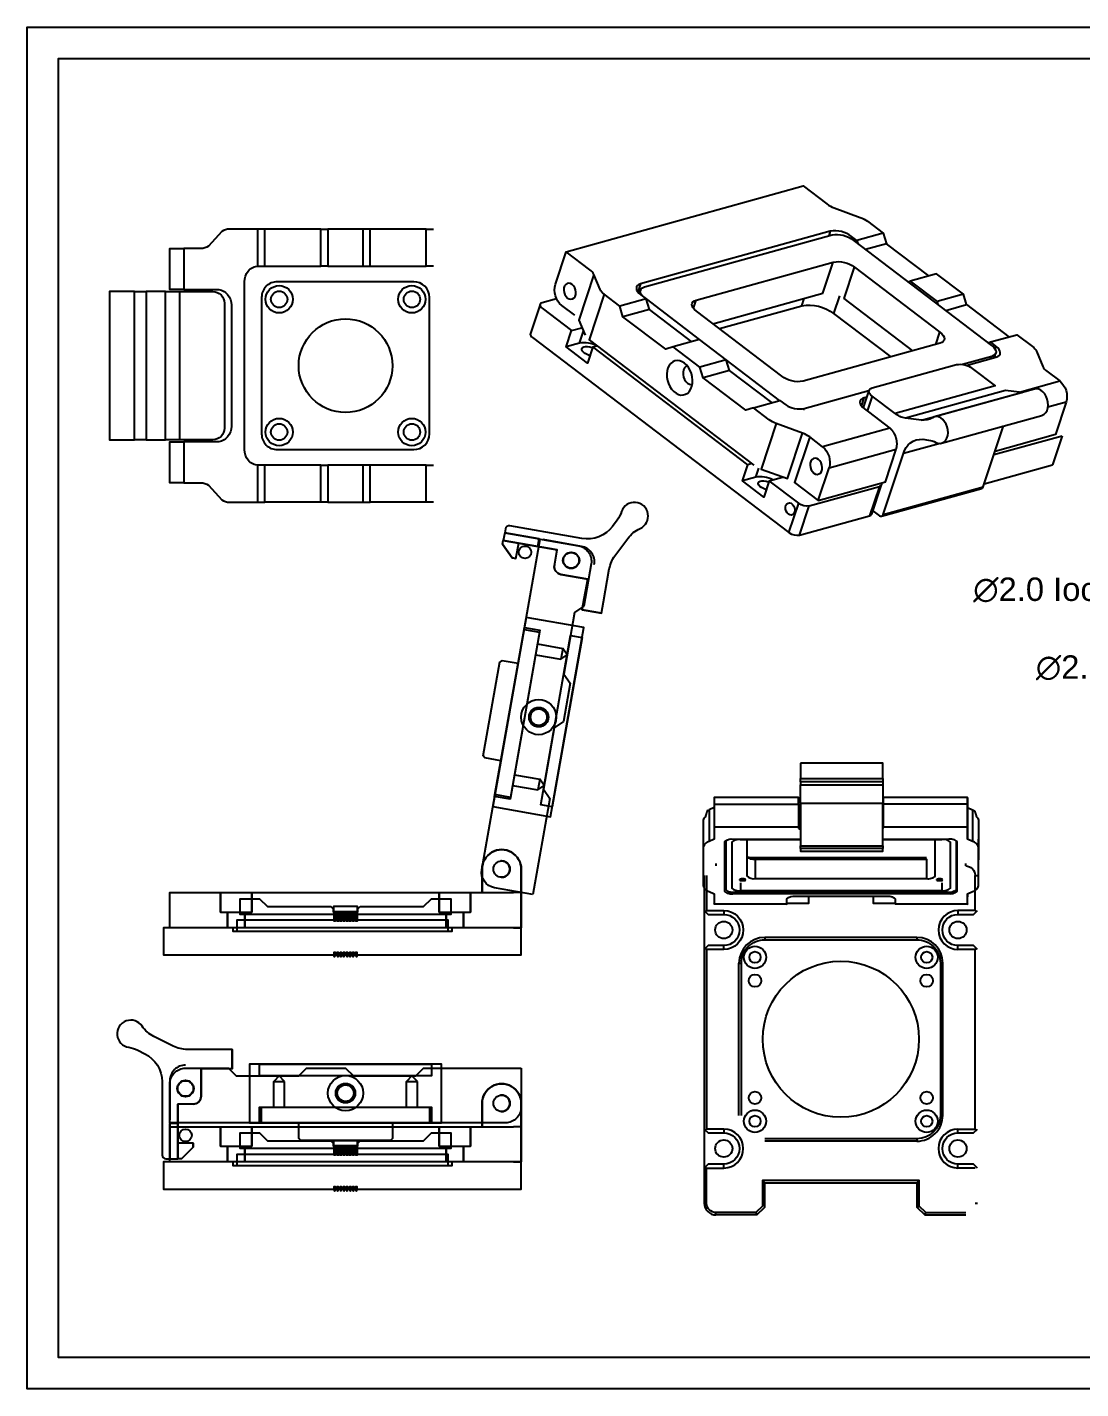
# Model space of a CAD drawing. Header units: inches. Extents: x 40 to 284, y 22 to 196.
# Drawn here: x 40.2 to 175.2, y 21.9 to 196.4 of the extents above; entities that cross this region are included whole.
import ezdxf

# ---------------------------------------------------------------- set-up
doc = ezdxf.new("R2010")
doc.units = ezdxf.units.IN
doc.header["$MEASUREMENT"] = 0
doc.styles.get("Standard").update_dxf_attribs({"font": 'arial.ttf'})
doc.dimstyles.get("Standard").update_dxf_attribs({"dimtxt": 1, "dimasz": 0.18, "dimexe": 0.18, "dimexo": 0.0625, "dimgap": 0.09, "dimtad": 0, "dimtih": 1, "dimtoh": 1, "dimzin": 0, "dimdsep": 46, "dimtxsty": 'Standard', "dimcen": 0, "dimadec": 0, "dimazin": 0, "dimtfac": 1, "dimtofl": 0, "dimtmove": 0, "dimatfit": 3, "dimfxl": 1, "dimtolj": 1, "dimtzin": 0, "dimarcsym": 0})

# ---------------------------------------------------------------- blocks, each defined once
blk = doc.blocks.new('*D18')
at = {"color": 0, "lineweight": -2, "transparency": 16777216}
for p, q in [((195.31, 124.26), (203.47, 124.26)), ((203.47, 124.26), (224.44, 114.99))]:
    blk.add_line(p, q, dxfattribs=at)
at = {"color": 0, "transparency": 16777216}
blk.add_solid([(224.58, 115.3), (224.31, 114.69), (226.27, 114.19)], dxfattribs=at)
at = {"layer": 'Defpoints', "color": 0, "transparency": 16777216}
for p in [(226.27, 114.19), (228.1, 113.38)]:
    blk.add_point(p, dxfattribs=at)
at = {"color": 0, "transparency": 16777216, "insert": (178.38, 124.26), "char_height": 3, "attachment_point": 5}
blk.add_mtext('\\A1;∅2.0 Iocation hole', dxfattribs=at)
blk = doc.blocks.new('*D19')
at = {"color": 0, "lineweight": -2, "transparency": 16777216}
for p, q in [((204.02, 114.29), (212.09, 114.29)), ((212.09, 114.29), (219.2, 111.03))]:
    blk.add_line(p, q, dxfattribs=at)
at = {"color": 0, "transparency": 16777216}
blk.add_solid([(219.34, 111.34), (219.06, 110.73), (221.02, 110.2)], dxfattribs=at)
at = {"layer": 'Defpoints', "color": 0, "transparency": 16777216}
for p in [(221.02, 110.2), (223.02, 109.28)]:
    blk.add_point(p, dxfattribs=at)
at = {"color": 0, "transparency": 16777216, "insert": (186.75, 114.29), "char_height": 3, "attachment_point": 5}
blk.add_mtext('\\A1;∅2.2-4 Screw hole', dxfattribs=at)

msp = doc.modelspace()

# ---------------------------------------------------------------- linework, layer by layer
for points in [[(283.991, 21.932), (40.2, 21.932), (40.2, 196.357), (283.991, 196.357)], [(279.991, 25.932), (44.2, 25.932), (44.2, 192.357), (279.991, 192.357)]]:
    msp.add_lwpolyline(points, close=True)
for points in [[(114.104, 162.14, -0.128938), (113.584, 162.749), (112.789, 164.679, 0.128987), (112.269, 165.288), (109.239, 167.592), (139.609, 176.021), (142.638, 173.717, 0.074027), (143.569, 173.222), (146.917, 172.001, -0.074003), (147.848, 171.506), (149.851, 169.983), (146.477, 169.046), (145.792, 169.567, 0.207761), (143.074, 170.233), (118.778, 163.49), (118.541, 163.397), (118.366, 163.267), (118.259, 163.106), (118.225, 162.92), (118.264, 162.716), (118.376, 162.501), (118.556, 162.285), (118.797, 162.074), (119.482, 161.554), (126.294, 156.34)], [(60.273, 162.75), (63.873, 162.75), (64.548, 162.75, -0.226395), (65.862, 162.123, -0.171727), (66.348, 160.75), (66.348, 145.25, -0.171706), (65.862, 143.877, -0.226407), (64.548, 143.25), (60.273, 143.25), (60.273, 138), (62.457, 138, -0.153748), (63.411, 137.696), (65.135, 135.804, 0.150381), (66.089, 135.5), (69.723, 135.5), (69.723, 140.25), (69.823, 140.25, -0.226384), (68.509, 140.877, -0.171744), (68.023, 142.25), (68.023, 163.75, -0.171716), (68.509, 165.123, -0.226395), (69.823, 165.75), (69.723, 165.75), (69.723, 170.5), (66.089, 170.5, 0.153694), (65.135, 170.196), (63.411, 168.304, -0.150422), (62.457, 168), (60.273, 168), (60.273, 162.75)], [(119.022, 161.903), (118.866, 162.095), (118.754, 162.31), (118.715, 162.514), (118.749, 162.7), (118.856, 162.861), (119.031, 162.991), (119.268, 163.084), (143.294, 169.752, -0.207739), (146.012, 169.086), (163.739, 155.605), (163.98, 155.395), (164.16, 155.178), (164.272, 154.963), (164.311, 154.759), (164.277, 154.573), (164.17, 154.412), (163.995, 154.282), (163.758, 154.189), (160.022, 153.153)], [(110.338, 159.456), (108.677, 160.719, -0.299811), (107.86, 163.426), (109.239, 167.592)], [(157.112, 157.282), (157.353, 157.072), (157.533, 156.855), (157.645, 156.641), (157.684, 156.437), (157.65, 156.25), (157.543, 156.089), (157.368, 155.96), (157.131, 155.867), (139.584, 150.996, -0.207758), (136.865, 151.663), (125.915, 159.991), (125.673, 160.201), (125.493, 160.418), (125.382, 160.632), (125.342, 160.837), (125.376, 161.023), (125.483, 161.184), (125.658, 161.313), (125.895, 161.406), (143.442, 166.277, -0.207759), (146.161, 165.61), (157.112, 157.282)], [(59.696, 162.5), (63.973, 162.5, -0.414227), (65.473, 161), (65.473, 145, -0.414214), (63.973, 143.5), (59.696, 143.5)], [(91.723, 161.75, 0.414212), (89.723, 163.75), (72.223, 163.75, 0.414214), (70.223, 161.75), (70.223, 149.701), (70.223, 144.25, 0.414214), (72.223, 142.25), (89.723, 142.25, 0.414212), (91.723, 144.25), (91.723, 161.75)], [(105.893, 160.857), (104.651, 157.108), (104.64, 157.029), (104.659, 156.927), (104.715, 156.82), (104.805, 156.711), (104.926, 156.606), (137.778, 131.622, 0.207765), (139.137, 131.289), (140.379, 135.038), (149.355, 137.529)], [(128.867, 157.745), (139.418, 160.674, -0.209795), (143.496, 159.674), (150.81, 154.112)], [(133.02, 140.455), (132.518, 140.316), (112.669, 155.41), (113.172, 155.55, 0.156986), (110.929, 155.878), (109.242, 155.41), (109.932, 157.492), (111.264, 157.862)], [(160.477, 153.039), (164.291, 154.098), (164.528, 154.191), (164.703, 154.32), (164.81, 154.481), (164.844, 154.668), (164.805, 154.872), (164.693, 155.087), (164.513, 155.303), (164.272, 155.513), (163.587, 156.034), (166.962, 156.97), (168.965, 155.447, -0.128999), (169.485, 154.839), (170.28, 152.909, 0.129009), (170.8, 152.3), (172.461, 151.037, -0.299811), (173.278, 148.33), (171.899, 144.165), (164.17, 142.019)], [(148.521, 134.416), (149.367, 133.773, 0.56764), (149.847, 133.929), (152.432, 141.737, -0.37151), (154.933, 143.566), (155.67, 143.473, -0.091505), (156.571, 143.178), (156.852, 143.069), (157.134, 143.042), (157.403, 143.097), (157.645, 143.233), (157.85, 143.442), (158.007, 143.715), (158.109, 144.038), (158.151, 144.396), (158.131, 144.771), (158.049, 145.146), (157.91, 145.502), (157.721, 145.822), (157.49, 146.091), (157.229, 146.296), (156.95, 146.427), (156.667, 146.478), (156.393, 146.446), (156.142, 146.333, -0.178826), (154.736, 146.017), (152.706, 146.274, -0.131687), (151.366, 146.853), (148.438, 149.079), (148.257, 149.237), (148.122, 149.399), (148.038, 149.56), (148.008, 149.714), (148.034, 149.853), (148.114, 149.974), (148.246, 150.071), (148.424, 150.141), (159.222, 153.138, -0.207734), (161.261, 152.638), (164.188, 150.412), (151.366, 146.853)], [(147.741, 148.972), (147.426, 148.884), (147.189, 148.791), (147.014, 148.661), (146.907, 148.5), (146.873, 148.314), (146.912, 148.11), (147.024, 147.895), (147.204, 147.679), (147.445, 147.468), (147.958, 147.078), (150.696, 144.996), (142.092, 142.608), (140.431, 143.871, 0.074041), (139.5, 144.365), (136.151, 145.587, -0.074027), (135.221, 146.081), (133.218, 147.605), (136.592, 148.541), (137.355, 147.964, 0.178177), (139.732, 147.521), (148.026, 149.832), (147.337, 147.749), (147.319, 147.631), (147.325, 147.566)], [(142.091, 142.608, -0.299827), (142.909, 139.901), (151.513, 142.289), (151.522, 142.315), (151.53, 142.342), (151.538, 142.369), (151.545, 142.396), (151.552, 142.423), (151.559, 142.45), (151.566, 142.478), (151.572, 142.506), (151.577, 142.534), (151.583, 142.562), (151.588, 142.591), (151.592, 142.62), (151.597, 142.648), (151.601, 142.677), (151.604, 142.707), (151.607, 142.736), (151.61, 142.765), (151.613, 142.795), (151.615, 142.825), (151.617, 142.855), (151.618, 142.885), (151.619, 142.915), (151.62, 142.945), (151.62, 142.975), (151.62, 143.006), (151.62, 143.036), (151.619, 143.067), (151.618, 143.097), (151.616, 143.128), (151.615, 143.159), (151.612, 143.19), (151.61, 143.22), (151.607, 143.251), (151.604, 143.282), (151.6, 143.313), (151.596, 143.344), (151.592, 143.375), (151.587, 143.405), (151.582, 143.436), (151.576, 143.467), (151.57, 143.498), (151.564, 143.528), (151.558, 143.559), (151.551, 143.59), (151.544, 143.62), (151.536, 143.651), (151.528, 143.681), (151.52, 143.712), (151.511, 143.742), (151.503, 143.772), (151.493, 143.802), (151.484, 143.832), (151.474, 143.862), (151.464, 143.891), (151.453, 143.921), (151.442, 143.95), (151.431, 143.979), (151.419, 144.008), (151.408, 144.037), (151.395, 144.066), (151.383, 144.094), (151.37, 144.123), (151.357, 144.151), (151.344, 144.179), (151.33, 144.207), (151.316, 144.234), (151.302, 144.261), (151.287, 144.288), (151.273, 144.315), (151.258, 144.342), (151.242, 144.368), (151.227, 144.394), (151.211, 144.42), (151.194, 144.446), (151.178, 144.471), (151.161, 144.496), (151.144, 144.521), (151.127, 144.545), (151.11, 144.569), (151.092, 144.593), (151.074, 144.616), (151.056, 144.639), (151.038, 144.662), (151.019, 144.685), (151.001, 144.707), (150.982, 144.729), (150.962, 144.75), (150.943, 144.771), (150.923, 144.792), (150.904, 144.813), (150.883, 144.833), (150.863, 144.852), (150.843, 144.872), (150.823, 144.891), (150.802, 144.909), (150.781, 144.927), (150.76, 144.945), (150.739, 144.962), (150.718, 144.979), (150.696, 144.996)], [(149.638, 133.708), (162.461, 137.267, 0.258841), (162.669, 137.488), (165.247, 145.271)], [(135.705, 138.358, 0.170522), (133.515, 138.701), (131.828, 138.233)], [(140.379, 135.038, -0.207765), (139.02, 135.371), (135.255, 138.234), (136.942, 138.702), (137.032, 138.73)], [(149.587, 137.972), (149.612, 137.916), (149.632, 137.814), (149.614, 137.721), (149.561, 137.64), (149.473, 137.576), (149.355, 137.529), (148.113, 133.78, 0.262944), (148.378, 133.986), (149.62, 137.735)], [(113.759, 121.279), (111.789, 121.627), (113.759, 121.279), (114.019, 122.757), (114.762, 126.969, -0.116424), (115.489, 128.658), (117.133, 130.874, -0.128157), (118.704, 132.139, 1.522365), (116.331, 134.304, -0.076933), (115.761, 133.221), (115.164, 132.416, -0.284083), (111.256, 130.86), (102.027, 132.487, 0.414191), (101.448, 132.081), (101.361, 131.589), (105.792, 130.807), (101.361, 131.589), (105.792, 130.807)], [(104.969, 85.259), (100.046, 86.126, -0.4142), (98.424, 88.443), (105.891, 130.79), (110.815, 129.922, -0.41422), (112.437, 127.605), (111.482, 122.189), (110.324, 121.378), (108.935, 113.499), (108.95, 113.476), (109.746, 112.34), (108.877, 107.416), (107.719, 106.605), (106.33, 98.727), (107.141, 97.568), (104.969, 85.259)], [(103.876, 129.893, -0.110828), (104.225, 129.856), (104.107, 129.886), (104.059, 129.893)], [(111.297, 121.713), (111.789, 121.627), (111.297, 121.713), (111.557, 123.191), (111.991, 125.653), (108.545, 126.26, -0.414192), (107.733, 127.419), (108.081, 129.389), (106.111, 129.736), (108.081, 129.389)], [(112.831, 127.536, 0.414221), (111.209, 129.852), (106.285, 130.721)], [(107.733, 127.419, 0.414211), (108.545, 126.261), (111.991, 125.653)], [(128.193, 96.806), (139.014, 96.806), (139.014, 96.821), (139.014, 96.836), (139.014, 96.851), (139.014, 96.866), (139.014, 96.88), (139.014, 96.895), (139.014, 96.909), (139.014, 96.924), (139.014, 96.938), (139.014, 96.952), (139.014, 96.967), (139.014, 96.981), (139.014, 96.995), (139.014, 97.009), (139.014, 97.023), (139.014, 97.036), (139.014, 97.05), (139.014, 97.064), (139.014, 97.077), (139.014, 97.091), (139.014, 97.104), (139.014, 97.117), (139.014, 97.13), (139.014, 97.143), (139.014, 97.156), (139.014, 97.169), (139.014, 97.181), (139.014, 97.194), (139.014, 97.206), (139.014, 97.219), (139.014, 97.231), (139.014, 97.243), (139.014, 97.255), (139.014, 97.266), (139.014, 97.278), (139.014, 97.29), (139.014, 97.301), (139.014, 97.312), (139.014, 97.323), (139.014, 97.334), (139.014, 97.345), (139.014, 97.356), (139.014, 97.366), (139.014, 97.377), (139.014, 97.387), (139.014, 97.397), (139.014, 97.407), (139.014, 97.416), (139.014, 97.426), (139.014, 97.436), (139.014, 97.445), (139.014, 97.454), (139.014, 97.463), (139.014, 97.472), (139.014, 97.48), (139.014, 97.489), (139.014, 97.497), (139.014, 97.505), (139.014, 97.513), (139.014, 97.521), (139.014, 97.528), (139.014, 97.536), (139.014, 97.543), (139.014, 97.55), (139.014, 97.557), (139.014, 97.564), (139.014, 97.57), (139.014, 97.577), (139.014, 97.583), (139.014, 97.589), (139.014, 97.595), (139.014, 97.6), (139.014, 97.606), (139.014, 97.611), (139.014, 97.616), (139.014, 97.621), (139.014, 97.625), (139.014, 97.63), (139.014, 97.634), (139.014, 97.638), (139.014, 97.642), (139.014, 97.646), (139.014, 97.649), (139.014, 97.653), (139.014, 97.656), (139.014, 97.659), (139.014, 97.661), (139.014, 97.664), (139.014, 97.666), (139.014, 97.668), (139.014, 97.67), (139.014, 97.672), (139.014, 97.673), (139.014, 97.675), (139.014, 97.676), (139.014, 97.677), (139.014, 97.677), (139.014, 97.678), (139.014, 97.678), (139.014, 97.678), (128.193, 97.678), (128.193, 96.806), (128.193, 93.935), (128.193, 92.36), (127.544, 92.06, 0.14575), (127.073, 91.789, 0.123516), (126.806, 91.315), (126.806, 86.365, 0.126632), (127.073, 85.891, 0.142403), (127.544, 85.621), (128.193, 85.32), (128.193, 84.066), (137.488, 84.022), (137.488, 84.708, -0.245998), (138.598, 85.029), (150.252, 85.029, -0.127834), (150.847, 85.007, -0.117628), (151.362, 84.708), (151.362, 84.066), (160.657, 84.022), (160.657, 85.32), (161.307, 85.621, 0.145769), (161.778, 85.892, 0.123581), (162.045, 86.365), (162.045, 91.315, 0.126609), (161.778, 91.789, 0.142413), (161.307, 92.06), (160.657, 92.36), (160.657, 93.935)], [(127.544, 96.08, 0.026003), (127.294, 95.949), (127.291, 95.942), (127.288, 95.935), (127.286, 95.928), (127.283, 95.921), (127.281, 95.913), (127.278, 95.906), (127.276, 95.899), (127.273, 95.892), (127.27, 95.885), (127.268, 95.878), (127.265, 95.87), (127.263, 95.863), (127.26, 95.856), (127.258, 95.849), (127.255, 95.842), (127.253, 95.834), (127.25, 95.827), (127.248, 95.82), (127.245, 95.813), (127.243, 95.805), (127.24, 95.798), (127.238, 95.791), (127.235, 95.784), (127.233, 95.776), (127.23, 95.769), (127.228, 95.762), (127.225, 95.755), (127.223, 95.747), (127.22, 95.74), (127.218, 95.733), (127.216, 95.726), (127.213, 95.718), (127.211, 95.711), (127.208, 95.704), (127.206, 95.696), (127.204, 95.689), (127.201, 95.682), (127.199, 95.674), (127.196, 95.667), (127.194, 95.66), (127.192, 95.653), (127.189, 95.645), (127.187, 95.638), (127.185, 95.631), (127.183, 95.623), (127.18, 95.616), (127.178, 95.609), (127.176, 95.601), (127.173, 95.594), (127.171, 95.587), (127.169, 95.579), (127.166, 95.572), (127.164, 95.565), (127.162, 95.557), (127.16, 95.55), (127.157, 95.542), (127.155, 95.535), (127.153, 95.528), (127.151, 95.52), (127.148, 95.513), (127.146, 95.505), (127.144, 95.498), (127.142, 95.491), (127.14, 95.483), (127.137, 95.476), (127.135, 95.468), (127.133, 95.461), (127.131, 95.454), (127.129, 95.446), (127.127, 95.439), (127.124, 95.431), (127.122, 95.424), (127.12, 95.416), (127.118, 95.409), (127.116, 95.402), (127.114, 95.394), (127.112, 95.387), (127.11, 95.379), (127.108, 95.372), (127.105, 95.364), (127.103, 95.357), (127.101, 95.349), (127.099, 95.342), (127.097, 95.334), (127.095, 95.327), (127.093, 95.32), (127.091, 95.312), (127.089, 95.305), (127.087, 95.297), (127.085, 95.29), (127.083, 95.282), (127.081, 95.275), (127.079, 95.267), (127.077, 95.26), (127.075, 95.252), (127.073, 95.245), (127.071, 95.237), (127.069, 95.23), (127.067, 95.222), (127.065, 95.214, 0.115976), (126.885, 95.017, 0.102707), (126.806, 94.761), (126.806, 91.315)], [(161.307, 96.08, -0.025994), (161.557, 95.949), (161.559, 95.942), (161.562, 95.935), (161.564, 95.928), (161.567, 95.921), (161.57, 95.914), (161.572, 95.906), (161.575, 95.899), (161.577, 95.892), (161.58, 95.885), (161.582, 95.878), (161.585, 95.87), (161.588, 95.863), (161.59, 95.856), (161.593, 95.849), (161.595, 95.842), (161.598, 95.834), (161.6, 95.827), (161.603, 95.82), (161.605, 95.813), (161.608, 95.806), (161.61, 95.798), (161.613, 95.791), (161.615, 95.784), (161.618, 95.777), (161.62, 95.769), (161.623, 95.762), (161.625, 95.755), (161.627, 95.747), (161.63, 95.74), (161.632, 95.733), (161.635, 95.726), (161.637, 95.718), (161.639, 95.711), (161.642, 95.704), (161.644, 95.697), (161.647, 95.689), (161.649, 95.682), (161.651, 95.675), (161.654, 95.667), (161.656, 95.66), (161.658, 95.653), (161.661, 95.645), (161.663, 95.638), (161.665, 95.631), (161.668, 95.623), (161.67, 95.616), (161.672, 95.609), (161.675, 95.601), (161.677, 95.594), (161.679, 95.587), (161.682, 95.579), (161.684, 95.572), (161.686, 95.565), (161.688, 95.557), (161.691, 95.55), (161.693, 95.542), (161.695, 95.535), (161.697, 95.528), (161.7, 95.52), (161.702, 95.513), (161.704, 95.506), (161.706, 95.498), (161.708, 95.491), (161.711, 95.483), (161.713, 95.476), (161.715, 95.469), (161.717, 95.461), (161.719, 95.454), (161.722, 95.446), (161.724, 95.439), (161.726, 95.431), (161.728, 95.424), (161.73, 95.417), (161.732, 95.409), (161.734, 95.402), (161.736, 95.394), (161.739, 95.387), (161.741, 95.379), (161.743, 95.372), (161.745, 95.364), (161.747, 95.357), (161.749, 95.35), (161.751, 95.342), (161.753, 95.335), (161.755, 95.327), (161.757, 95.32), (161.759, 95.312), (161.761, 95.305), (161.763, 95.297), (161.765, 95.29), (161.767, 95.282), (161.769, 95.275), (161.771, 95.267), (161.773, 95.26), (161.775, 95.252), (161.777, 95.245), (161.779, 95.237), (161.781, 95.23), (161.783, 95.222), (161.785, 95.215, -0.116021), (161.965, 95.017, -0.102707), (162.045, 94.762), (162.045, 91.315)], [(98.473, 88.502), (98.473, 85.502), (98.473, 88.502, -1.000018), (103.473, 88.502, 1.000012), (98.473, 88.502), (98.473, 85.502), (98.473, 86.002), (98.473, 88.502, -1.000024), (103.473, 88.502), (103.473, 88.002), (103.473, 85.502), (103.473, 88.502), (103.473, 85.502), (102.473, 85.502)], [(149.78, 92.354), (158.16, 92.354, -0.127834), (158.755, 92.332, -0.117611), (159.27, 92.033), (159.27, 85.647, -0.245987), (158.16, 85.326), (130.69, 85.326, -0.127783), (130.095, 85.348, -0.117536), (129.58, 85.647), (129.58, 92.033, -0.245955), (130.69, 92.354), (139.236, 92.354)], [(159.187, 92.155), (159.187, 85.851, -0.245955), (158.077, 85.53), (130.829, 85.53, -0.127783), (130.234, 85.552, -0.117532), (129.719, 85.851), (129.719, 92.173), (129.72, 92.189), (129.719, 92.173)], [(139.236, 92.262), (131.55, 92.262, 0.127783), (130.955, 92.239, 0.117616), (130.44, 91.941), (130.441, 86.084, 0.245944), (131.55, 85.763), (157.355, 85.763, 0.127821), (157.95, 85.785, 0.117583), (158.465, 86.084), (158.465, 91.941, 0.245987), (157.355, 92.262), (149.78, 92.262)], [(132.383, 92.262), (132.383, 87.622, 0.245987), (133.493, 87.301), (155.413, 87.301, 0.127783), (156.008, 87.323, 0.117532), (156.523, 87.622), (156.523, 92.262)], [(100.973, 87.452, 1), (100.973, 89.552, -0.969921), (101.037, 87.454), (100.973, 87.452), (100.922, 87.453, 1.024666), (100.973, 89.552), (100.851, 89.545), (100.813, 89.54)], [(133.493, 87.301), (133.493, 89.771, -0.127834), (132.898, 89.793, -0.117627), (132.383, 90.092, 0.044157), (133.493, 89.978), (133.493, 89.771), (155.413, 89.771), (155.413, 87.301)], [(126.925, 87.706), (126.925, 45.706, 0.414216), (128.425, 44.206), (128.425, 44.506, -0.414217), (127.225, 45.706), (127.225, 50.206), (129.425, 50.206, 0.999988), (129.425, 55.206), (127.225, 55.206), (127.075, 55.056)], [(127.225, 87.706), (127.225, 83.206), (129.425, 83.206, -1), (129.425, 78.206), (127.225, 78.206), (127.075, 78.356)], [(160.425, 88.906, -0.414217), (161.625, 87.706), (161.925, 87.706)], [(126.925, 83.206), (127.425, 82.706), (129.425, 82.706, -1), (129.425, 78.706), (127.425, 78.706), (126.925, 78.206)], [(161.775, 83.056), (161.625, 83.206), (159.425, 83.206, 0.999988), (159.425, 78.206), (159.425, 78.706, -1), (159.425, 82.706), (161.425, 82.706), (161.925, 83.206)], [(154.175, 53.656, 0.414217), (157.475, 56.956), (157.475, 76.456, 0.414213), (154.175, 79.756), (134.675, 79.756, 0.414212), (131.375, 76.456), (131.675, 76.456, -0.414218), (134.675, 79.456), (154.175, 79.456, -0.414214), (157.175, 76.456), (157.175, 56.956, -0.414211), (154.175, 53.956), (154.175, 53.656)], [(66.473, 65.402), (66.473, 63.402), (66.473, 65.402), (64.973, 65.402), (60.696, 65.402, -0.116419), (58.907, 65.824), (56.438, 67.058, -0.12815), (54.92, 68.386, 1.522362), (53.2, 65.673, -0.076938), (54.365, 65.3), (55.262, 64.851, -0.284085), (57.473, 61.274), (57.473, 51.902, 0.414208), (57.973, 51.402), (58.473, 51.402), (58.473, 55.902), (58.473, 51.402), (58.473, 55.902)], [(60.473, 63.402, 0.414216), (58.473, 61.402), (58.473, 56.402)], [(103.473, 63), (103.473, 58.002, -0.414215), (101.473, 56.002), (58.473, 56.002), (58.473, 61.002, -0.414214), (60.473, 63.002), (65.973, 63.002), (66.973, 62.002), (74.973, 62.002), (74.992, 62.021), (75.973, 63.002), (80.973, 63.002), (81.973, 62.002), (89.973, 62.002), (90.973, 63.002), (103.473, 63)], [(66.473, 62.902), (66.473, 63.402), (66.473, 62.902), (64.973, 62.902), (62.473, 62.902), (62.473, 59.402, -0.414203), (61.473, 58.402), (59.473, 58.402), (59.473, 56.402), (59.473, 58.402)], [(61.473, 58.402, 0.41422), (62.473, 59.402), (62.473, 62.902)], [(98.473, 58.502), (98.473, 55.502), (98.473, 58.502, -1.000018), (103.473, 58.502, 1.000012), (98.473, 58.502), (98.473, 55.502), (98.473, 56.002), (98.473, 58.502, -1.000024), (103.473, 58.502), (103.473, 58.002), (103.473, 55.502), (103.473, 58.502), (103.473, 55.502), (102.473, 55.502)], [(100.973, 57.452, 1), (100.973, 59.552, -0.969921), (101.037, 57.454), (100.973, 57.452), (100.922, 57.453, 1.024666), (100.973, 59.552), (100.851, 59.545), (100.813, 59.54)], [(59.706, 54.174, -0.110816), (59.682, 54.523), (59.673, 54.402), (59.674, 54.354)], [(126.925, 55.206), (127.425, 54.706), (129.425, 54.706, -1), (129.425, 50.706), (127.425, 50.706), (126.925, 50.206)], [(159.425, 55.206, 0.999988), (159.425, 50.206), (159.425, 50.706, -1), (159.425, 54.706), (159.425, 55.206)]]:
    msp.add_lwpolyline(points, format="xyb")
for points in [[(69.723, 165.75), (70.623, 165.75), (70.623, 170.5), (69.723, 170.5)], [(77.823, 170.5), (70.623, 170.5)], [(78.723, 165.75), (77.823, 165.75), (77.823, 170.5), (78.723, 170.5)], [(83.223, 170.5), (78.723, 170.5), (78.723, 165.75), (83.223, 165.75), (83.223, 170.5)], [(83.223, 165.75), (84.123, 165.75), (84.123, 170.5), (83.223, 170.5)], [(91.323, 170.5), (84.123, 170.5)], [(92.223, 165.75), (91.323, 165.75), (91.323, 170.5), (92.223, 170.5)], [(143.074, 170.233), (142.876, 169.636)], [(145.792, 169.567), (145.701, 169.292)], [(149.851, 169.983), (150.26, 168.629)], [(60.273, 162.75), (58.473, 162.75), (58.473, 168), (60.273, 168)], [(146.477, 169.046), (146.6, 168.639)], [(155.691, 164.499), (150.26, 168.629), (147.588, 167.888)], [(70.623, 165.75), (77.823, 165.75)], [(84.123, 165.75), (91.323, 165.75)], [(128.044, 158.372), (142.118, 162.278), (143.442, 166.277)], [(112.789, 164.679), (110.858, 158.848), (111.653, 156.918)], [(153.658, 154.903), (144.837, 161.612), (146.161, 165.61)], [(160.117, 162.175), (156.695, 164.778), (153.321, 163.841)], [(53.92, 162.5), (50.723, 162.5), (50.723, 143.5), (53.92, 143.5), (53.92, 162.5)], [(53.92, 162.5), (55.438, 162.5), (55.438, 143.5), (53.92, 143.5)], [(55.438, 143.5), (57.907, 143.5), (57.907, 162.5), (55.438, 162.5)], [(57.907, 162.5), (59.696, 162.5), (59.696, 143.5), (57.907, 143.5)], [(109.998, 163.416), (109.784, 163.535), (109.564, 163.573), (109.355, 163.527), (109.175, 163.402), (109.039, 163.207), (108.956, 162.958), (108.935, 162.675), (108.976, 162.382), (109.077, 162.101), (109.228, 161.856), (109.419, 161.667), (109.633, 161.548), (109.854, 161.51), (110.062, 161.556), (110.242, 161.681), (110.379, 161.876), (110.461, 162.125), (110.483, 162.408), (110.442, 162.701), (110.341, 162.982), (110.189, 163.227), (109.998, 163.416)], [(118.778, 163.49), (118.427, 162.431)], [(118.738, 162.672), (118.597, 162.244)], [(153.032, 163.747), (153.321, 163.841), (156.743, 161.239), (156.866, 160.832)], [(108.01, 161.577), (106.158, 161.063), (106.039, 161.016), (105.952, 160.951), (105.898, 160.871), (105.881, 160.778), (105.901, 160.676), (105.957, 160.568), (106.047, 160.46), (106.167, 160.355), (109.932, 157.492)], [(133.218, 147.605), (132.258, 147.292), (126.782, 151.456), (126.374, 152.81), (122.952, 155.412), (121.991, 155.1), (116.516, 159.264), (116.107, 160.617), (114.104, 162.14), (112.173, 156.309), (133.29, 140.25)], [(119.89, 160.2), (119.482, 161.554), (116.107, 160.617)], [(125.545, 160.347), (125.895, 161.406)], [(139.419, 160.674), (139.73, 161.615)], [(144.254, 161.961), (143.496, 159.674)], [(160.526, 160.822), (160.117, 162.175), (156.743, 161.239)], [(157.854, 160.08), (160.526, 160.822), (165.957, 156.692)], [(125.321, 156.07), (119.89, 160.2), (116.516, 159.264)], [(110.929, 155.878), (111.443, 157.428)], [(156.593, 155.718), (157.112, 157.282)], [(112.669, 155.41), (111.98, 153.328), (109.242, 155.41)], [(112.298, 154.288), (112.197, 154.316), (111.917, 154.42), (111.665, 154.555), (111.46, 154.711), (111.317, 154.876), (111.247, 155.038), (111.255, 155.186), (111.34, 155.307), (111.496, 155.394), (111.712, 155.439), (111.971, 155.44), (112.254, 155.396), (112.541, 155.31), (112.625, 155.277)], [(136.56, 148.532), (129.748, 153.746), (126.326, 156.349), (122.952, 155.412)], [(163.298, 155.94), (163.587, 156.034)], [(164.272, 155.513), (164.16, 155.177)], [(124.4, 153.319), (124.098, 153.507), (123.784, 153.62), (123.469, 153.655), (123.166, 153.61), (122.885, 153.486), (122.637, 153.289), (122.43, 153.025), (122.271, 152.704), (122.167, 152.338), (122.122, 151.939), (122.136, 151.522), (122.209, 151.103), (122.34, 150.696), (122.522, 150.316), (122.75, 149.977), (123.015, 149.691), (123.308, 149.468), (123.618, 149.317), (123.934, 149.242), (124.244, 149.248), (124.537, 149.333), (124.803, 149.494), (125.032, 149.725), (125.216, 150.019), (125.347, 150.364), (125.423, 150.749), (125.438, 151.158), (125.394, 151.578), (125.292, 151.994), (125.135, 152.389), (124.928, 152.75), (124.681, 153.064), (124.4, 153.319)], [(130.157, 152.393), (129.748, 153.746), (126.374, 152.81)], [(163.671, 153.926), (163.758, 154.189)], [(164.104, 154.046), (164.288, 154.602)], [(124.734, 153.004), (124.561, 152.904), (124.392, 152.718), (124.274, 152.47), (124.214, 152.179), (124.216, 151.863), (124.281, 151.543), (124.403, 151.243), (124.575, 150.982), (124.785, 150.778), (125.018, 150.646), (125.259, 150.593), (125.401, 150.601)], [(135.588, 148.262), (130.157, 152.393), (126.782, 151.456)], [(157.329, 143.073), (170.151, 146.632), (170.225, 146.656), (170.468, 146.792), (170.673, 147.001), (170.83, 147.274), (170.932, 147.597), (170.974, 147.955), (170.953, 148.33), (170.872, 148.705), (170.733, 149.061), (170.544, 149.381), (170.313, 149.65), (170.052, 149.855), (169.773, 149.986), (169.49, 150.037), (169.216, 150.005), (169.215, 150.005), (156.393, 146.446)], [(167.31, 149.607), (172.461, 151.037)], [(147.075, 147.825), (147.426, 148.884)], [(148.438, 149.079), (147.812, 147.189)], [(154.736, 146.017), (167.559, 149.576), (167.639, 149.567), (165.529, 149.833), (152.706, 146.274)], [(173.278, 148.33), (170.948, 147.683)], [(139.658, 147.297), (139.732, 147.521)], [(136.151, 145.587), (134.22, 139.755), (137.569, 138.534), (139.5, 144.365)], [(60.273, 138), (58.473, 138), (58.473, 143.25), (60.273, 143.25)], [(140.431, 143.871), (138.5, 138.039), (141.529, 135.735), (142.909, 139.901)], [(157.135, 143.042), (152.432, 141.737)], [(164.032, 141.603), (172.773, 144.029)], [(172.773, 144.029), (171.531, 140.28)], [(141.529, 135.735), (150.134, 138.124), (151.513, 142.289)], [(69.723, 135.5), (70.623, 135.5), (70.623, 140.25), (69.723, 140.25)], [(77.823, 140.25), (70.623, 140.25)], [(77.823, 140.25), (78.723, 140.25), (78.723, 135.5), (77.823, 135.5), (77.823, 140.25)], [(78.723, 135.5), (83.223, 135.5), (83.223, 140.25), (78.723, 140.25)], [(83.223, 135.5), (84.123, 135.5), (84.123, 140.25), (83.223, 140.25)], [(91.323, 140.25), (84.123, 140.25)], [(92.223, 135.5), (91.323, 135.5), (91.323, 140.25), (92.223, 140.25)], [(135.255, 138.234), (134.566, 136.151), (131.828, 138.233), (132.518, 140.316)], [(133.515, 138.701), (133.907, 139.884)], [(141.554, 140.983), (141.339, 141.102), (141.119, 141.14), (140.91, 141.094), (140.731, 140.969), (140.594, 140.774), (140.511, 140.525), (140.49, 140.242), (140.531, 139.949), (140.632, 139.668), (140.783, 139.423), (140.974, 139.234), (141.188, 139.115), (141.409, 139.077), (141.617, 139.123), (141.797, 139.248), (141.934, 139.443), (142.016, 139.692), (142.038, 139.975), (141.997, 140.268), (141.896, 140.549), (141.744, 140.794), (141.554, 140.983)], [(162.79, 137.854), (171.531, 140.28)], [(134.884, 137.112), (134.783, 137.139), (134.503, 137.243), (134.251, 137.378), (134.046, 137.534), (133.903, 137.699), (133.833, 137.862), (133.841, 138.009), (133.926, 138.131), (134.082, 138.217), (134.298, 138.263), (134.557, 138.263), (134.84, 138.219), (135.127, 138.134), (135.211, 138.101)], [(149.847, 133.929), (162.669, 137.488)], [(77.823, 135.5), (70.623, 135.5)], [(91.323, 135.5), (84.123, 135.5)], [(137.701, 133.975), (137.535, 134.147), (137.411, 134.372), (137.342, 134.626), (137.336, 134.882), (137.394, 135.112), (137.509, 135.291), (137.668, 135.4), (137.855, 135.426), (138.049, 135.368), (138.229, 135.231), (138.376, 135.03), (138.474, 134.787), (138.511, 134.528), (138.485, 134.282), (138.398, 134.075), (138.259, 133.929), (138.084, 133.86), (137.89, 133.876), (137.701, 133.975)], [(137.778, 131.622), (139.02, 135.371)], [(139.137, 131.289), (148.113, 133.78)], [(105.619, 129.823), (106.111, 129.736), (105.619, 129.823), (105.792, 130.808), (101.361, 131.589), (101.187, 130.604), (105.619, 129.823)], [(102.027, 132.487), (102.027, 132.487)], [(111.256, 130.859), (111.256, 130.86)], [(102.81, 128.287), (102.317, 128.374), (101.1, 130.112), (102.317, 128.374), (102.809, 128.287), (103.157, 130.257), (105.619, 129.823), (101.187, 130.604), (103.157, 130.257), (105.619, 129.823)], [(101.1, 130.112), (101.187, 130.604)], [(103.18, 129.237), (103.18, 129.237)], [(103.18, 129.237), (103.18, 129.237)], [(111.209, 129.852), (111.209, 129.852)], [(111.209, 129.852), (111.209, 129.852)], [(102.317, 128.374), (102.317, 128.374)], [(102.81, 128.287), (102.809, 128.287)], [(104.756, 128.96), (104.756, 128.959)], [(104.756, 128.959), (104.756, 128.959)], [(107.733, 127.419), (107.733, 127.419)], [(108.843, 128.239), (108.843, 128.239)], [(108.843, 128.239), (108.843, 128.239)], [(108.892, 128.23), (108.892, 128.23)], [(110.862, 127.883), (110.862, 127.883)], [(110.911, 127.874), (110.911, 127.874)], [(110.911, 127.874), (110.911, 127.874)], [(99.848, 96.519), (107.234, 95.216), (111.506, 119.443), (104.12, 120.745), (99.848, 96.519)], [(103.086, 114.885), (103.851, 119.219), (105.82, 118.871), (102.087, 97.698), (100.117, 98.045), (100.881, 102.379), (98.813, 102.744), (98.61, 103.034), (100.729, 115.046), (101.018, 115.249), (103.086, 114.885)], [(103.894, 119.465), (105.864, 119.118), (102.043, 97.452), (100.074, 97.799), (103.894, 119.465)], [(105.551, 117.345), (108.801, 116.772)], [(109.803, 118.423), (111.28, 118.163), (107.46, 96.497), (105.982, 96.757), (109.803, 118.423)], [(105.308, 115.966), (108.558, 115.393)], [(108.558, 115.393), (109.369, 115.961), (108.801, 116.772), (108.558, 115.393)], [(139.236, 102.09), (139.236, 102.075), (139.236, 101.985), (139.236, 101.82), (139.236, 101.594), (139.236, 101.324), (139.236, 101.033), (139.236, 100.742), (139.236, 100.476), (139.236, 100.255), (139.236, 100.096), (149.78, 100.096), (149.78, 100.255), (149.78, 100.476), (149.78, 100.742), (149.78, 101.033), (149.78, 101.324), (149.78, 101.594), (149.78, 101.82), (149.78, 101.985), (149.78, 102.075), (149.78, 102.09), (139.236, 102.09)], [(102.599, 100.603), (105.849, 100.03)], [(105.606, 98.651), (106.417, 99.219), (105.849, 100.03), (105.606, 98.651)], [(149.78, 100.096), (149.78, 100.057), (149.78, 100.014), (149.78, 99.969), (149.78, 99.92), (149.78, 99.869), (149.78, 99.814), (149.78, 99.757), (149.78, 99.697), (139.236, 99.697), (139.236, 100.096)], [(139.236, 99.697), (139.236, 99.297)], [(149.78, 99.697), (149.78, 99.297)], [(102.356, 99.225), (105.606, 98.651)], [(139.236, 96.889), (139.236, 97.212), (139.236, 97.541), (139.236, 97.87), (139.236, 98.193), (139.236, 98.502), (139.236, 98.793), (139.236, 99.059), (139.236, 99.297), (149.78, 99.297), (149.78, 99.059), (149.78, 98.793), (149.78, 98.502), (149.78, 98.193), (149.78, 97.87), (149.78, 97.541), (149.78, 97.212), (149.78, 96.889)], [(149.78, 93.672), (149.811, 93.695), (149.836, 93.742), (149.836, 93.935), (160.657, 93.935), (160.657, 96.807), (160.657, 97.678), (149.836, 97.678), (149.836, 97.67), (149.836, 97.619), (149.836, 97.525), (149.836, 97.391), (149.836, 97.222), (149.836, 97.024), (149.836, 96.806), (149.836, 93.935)], [(128.193, 96.38), (127.544, 96.08), (127.544, 92.06)], [(139.237, 96.623), (139.201, 96.638), (139.099, 96.693), (139.036, 96.753), (139.014, 96.806), (139.014, 93.935)], [(149.78, 91.502), (149.78, 96.889), (139.236, 96.889), (139.236, 91.502)], [(160.657, 96.807), (149.836, 96.806), (149.815, 96.753), (149.78, 96.716)], [(160.657, 97.634), (160.657, 96.38), (160.657, 92.36)], [(160.657, 96.08), (160.657, 96.286), (160.657, 96.442), (160.657, 96.526), (160.657, 96.527), (160.657, 96.445), (160.657, 96.291), (160.657, 96.085), (160.657, 95.856), (160.657, 95.635), (160.657, 95.451), (160.657, 95.328), (160.657, 95.285), (160.657, 95.326), (160.657, 95.447), (160.657, 95.63), (160.657, 95.851), (160.657, 96.08)], [(160.657, 96.38), (161.307, 96.08), (161.307, 92.06)], [(139.236, 95.651), (139.201, 95.665), (139.099, 95.721), (139.036, 95.781), (139.014, 95.844)], [(139.014, 94.604), (139.039, 94.556), (139.112, 94.513), (139.226, 94.478), (139.236, 94.475)], [(149.836, 95.844), (149.815, 95.781), (149.78, 95.743)], [(149.78, 94.534), (149.811, 94.556), (149.836, 94.604)], [(128.193, 93.935), (139.014, 93.935), (139.014, 93.742), (139.039, 93.695), (139.112, 93.651), (139.226, 93.616), (139.236, 93.614)], [(139.236, 91.135), (139.236, 91.502), (149.78, 91.502), (149.78, 91.445), (149.78, 91.386), (149.78, 91.329), (149.78, 91.276), (149.78, 91.228), (149.78, 91.188), (149.78, 91.156), (149.78, 91.135), (139.236, 91.135)], [(139.236, 91.135), (139.236, 90.818), (149.78, 90.818), (149.78, 91.135)], [(162.045, 90.662), (162.045, 90.994), (162.045, 91.329), (162.045, 91.644), (162.045, 91.92), (162.045, 92.14), (162.045, 92.29), (162.045, 92.36), (162.045, 92.346), (162.045, 92.248), (162.045, 92.074), (162.045, 91.834), (162.045, 91.543), (162.045, 91.219), (162.045, 90.883), (162.045, 90.555), (162.045, 90.257), (162.045, 90.007), (162.045, 89.821), (162.045, 89.71), (162.045, 89.682), (162.045, 89.738), (162.045, 89.875), (162.045, 90.084), (162.045, 90.352), (162.045, 90.662)], [(100.973, 89.552), (100.973, 89.552)], [(100.973, 89.552), (100.973, 89.552)], [(100.973, 89.552), (100.973, 89.552)], [(100.973, 89.552), (100.973, 89.552)], [(128.425, 89.206), (128.425, 88.906)], [(133.493, 89.978), (155.413, 89.978)], [(159.27, 89.667), (159.249, 89.605), (159.187, 89.545)], [(160.425, 88.906), (160.425, 89.206)], [(102.473, 81.002), (103.473, 81.002), (103.473, 85.502), (103.473, 88.002)], [(132.216, 87.14), (132.187, 87.183), (132.103, 87.22), (131.977, 87.244), (131.828, 87.253), (131.679, 87.244), (131.553, 87.22), (131.469, 87.183), (131.439, 87.14), (131.469, 87.098), (131.553, 87.061), (131.679, 87.037), (131.828, 87.028), (131.977, 87.037), (132.103, 87.061), (132.187, 87.098), (132.216, 87.14)], [(157.466, 87.141), (157.437, 87.184), (157.353, 87.22), (157.227, 87.244), (157.078, 87.253), (156.929, 87.244), (156.803, 87.22), (156.719, 87.184), (156.689, 87.141), (156.719, 87.098), (156.803, 87.061), (156.929, 87.037), (157.078, 87.028), (157.227, 87.037), (157.353, 87.061), (157.437, 87.098), (157.466, 87.141)], [(161.625, 83.206), (161.625, 87.706)], [(102.473, 81.002), (58.473, 81.002), (58.473, 85.502), (64.973, 85.502), (64.973, 83.002), (68.973, 83.002), (68.973, 85.502), (92.973, 85.502), (92.973, 83.002), (96.973, 83.002), (96.973, 85.502), (102.473, 85.502)], [(64.973, 83.002), (64.973, 85.502), (64.973, 83.002), (64.973, 85.502), (68.973, 85.502), (68.973, 83.002), (68.973, 85.502), (68.973, 83.002)], [(92.973, 83.002), (92.973, 85.502), (92.973, 83.002), (92.973, 85.502), (96.973, 85.502), (96.973, 83.002), (96.973, 85.502), (96.973, 83.002)], [(103.473, 85.502), (103.473, 81.002)], [(103.473, 85.502), (103.473, 85.502)], [(103.473, 85.502), (103.473, 85.502)], [(103.473, 85.502), (103.473, 85.502)], [(103.473, 85.502), (103.473, 85.502)], [(103.473, 85.502), (103.473, 85.502)], [(130.69, 85.533), (130.69, 85.326)], [(131.55, 86.739), (131.55, 85.763)], [(157.355, 86.739), (157.355, 85.763)], [(158.16, 85.531), (158.16, 85.326)], [(82.854, 83.702), (90.973, 83.702), (91.973, 84.702), (94.473, 84.702), (94.473, 82.702), (67.473, 82.702), (67.473, 84.702), (69.973, 84.702), (70.973, 83.702), (79.102, 83.702), (79.402, 83.402), (79.402, 83.052), (82.554, 83.052), (82.554, 83.402), (82.854, 83.702)], [(79.478, 83.052), (79.478, 83.752), (82.478, 83.752), (82.478, 83.052), (79.478, 83.052)], [(128.193, 84.022), (128.193, 84.066), (137.488, 84.066), (137.488, 84.022)], [(140.263, 85.029), (140.263, 85.012), (140.263, 84.754), (140.263, 84.528), (140.263, 84.343), (140.263, 84.205), (140.263, 84.12), (140.263, 84.092), (137.488, 84.092)], [(151.362, 84.092), (148.587, 84.092), (148.587, 85.029)], [(151.362, 84.022), (151.362, 84.066), (160.657, 84.066), (160.657, 84.026), (160.657, 84.031), (160.657, 84.082), (160.657, 84.176), (160.657, 84.31), (160.657, 84.479), (160.657, 84.676), (160.657, 84.894), (160.657, 85.32), (160.657, 84.956)], [(64.973, 83.002), (64.973, 83.002)], [(65.873, 83.002), (65.873, 81.002), (65.873, 83.002)], [(67.073, 80.502), (67.073, 82.002), (94.073, 82.002), (94.073, 80.502), (67.073, 80.502)], [(68.073, 81.002), (68.073, 83.002), (68.073, 81.002)], [(68.973, 83.002), (68.973, 83.002)], [(79.503, 82.954), (79.551, 82.849), (79.589, 82.956), (79.615, 82.839), (79.653, 82.954), (79.653, 81.852), (79.503, 81.852), (79.503, 82.954)], [(79.903, 82.954), (79.951, 82.849), (79.989, 82.956), (80.015, 82.839), (80.053, 82.954), (80.053, 81.852), (79.903, 81.852), (79.903, 82.954)], [(80.303, 82.954), (80.351, 82.849), (80.389, 82.956), (80.415, 82.839), (80.453, 82.954), (80.453, 81.852), (80.303, 81.852), (80.303, 82.954)], [(80.703, 82.954), (80.751, 82.849), (80.789, 82.956), (80.815, 82.839), (80.853, 82.954), (80.853, 81.852), (80.703, 81.852), (80.703, 82.954)], [(81.103, 82.954), (81.151, 82.849), (81.189, 82.956), (81.215, 82.839), (81.253, 82.954), (81.253, 81.852), (81.103, 81.852), (81.103, 82.954)], [(81.503, 82.954), (81.551, 82.849), (81.589, 82.956), (81.615, 82.839), (81.653, 82.954), (81.653, 81.852), (81.503, 81.852), (81.503, 82.954)], [(81.903, 82.954), (81.951, 82.849), (81.989, 82.956), (82.015, 82.839), (82.053, 82.954), (82.053, 81.852), (81.903, 81.852), (81.903, 82.954)], [(82.303, 82.954), (82.352, 82.849), (82.389, 82.956), (82.415, 82.839), (82.453, 82.954), (82.453, 81.852), (82.303, 81.852), (82.303, 82.954)], [(93.873, 83.002), (93.873, 81.002), (93.873, 83.002)], [(96.073, 81.002), (96.073, 83.002), (96.073, 81.002)], [(96.973, 83.002), (96.973, 83.002)], [(127.225, 83.206), (127.075, 83.056)], [(129.425, 83.206), (129.425, 82.706)], [(159.425, 83.206), (159.425, 82.706)], [(94.573, 81.002), (94.573, 80.502), (66.573, 80.502), (66.573, 81.002), (57.673, 81.002), (57.673, 77.502), (103.473, 77.502), (103.473, 81.002), (94.573, 81.002)], [(103.473, 81.002), (103.473, 81.002)], [(129.425, 78.206), (129.425, 78.706)], [(134.675, 79.756), (134.675, 79.456)], [(154.175, 79.756), (154.175, 79.456)], [(161.925, 78.206), (161.425, 78.706), (159.425, 78.706)], [(79.633, 77.402), (79.568, 77.252), (79.513, 77.402), (79.513, 77.852), (79.633, 77.852), (79.633, 77.402)], [(80.033, 77.402), (79.968, 77.252), (79.913, 77.402), (79.913, 77.852), (80.033, 77.852), (80.033, 77.402)], [(80.433, 77.402), (80.368, 77.252), (80.313, 77.402), (80.313, 77.852), (80.433, 77.852), (80.433, 77.402)], [(80.833, 77.402), (80.768, 77.252), (80.713, 77.402), (80.713, 77.852), (80.833, 77.852), (80.833, 77.402)], [(81.233, 77.402), (81.168, 77.252), (81.113, 77.402), (81.113, 77.852), (81.233, 77.852), (81.233, 77.402)], [(81.633, 77.402), (81.568, 77.252), (81.513, 77.402), (81.513, 77.852), (81.633, 77.852), (81.633, 77.402)], [(82.033, 77.402), (81.968, 77.252), (81.913, 77.402), (81.913, 77.852), (82.033, 77.852), (82.033, 77.402)], [(82.433, 77.402), (82.368, 77.252), (82.313, 77.402), (82.313, 77.852), (82.433, 77.852), (82.433, 77.402)], [(127.225, 78.206), (127.225, 55.206)], [(161.775, 55.056), (161.625, 55.206), (161.625, 78.206), (159.425, 78.206)], [(161.625, 78.206), (161.775, 78.356)], [(131.375, 56.956), (131.375, 76.456)], [(131.675, 56.956), (131.675, 76.456)], [(157.475, 76.456), (157.175, 76.456)], [(93.273, 56.002), (93.273, 63.502), (68.673, 63.502), (68.673, 56.002), (93.273, 56.002)], [(69.973, 62.002), (69.973, 63.502), (91.973, 63.502), (91.973, 62.002), (69.973, 62.002)], [(57.473, 61.274), (57.473, 61.274)], [(58.473, 61.402), (58.473, 61.402)], [(58.473, 61.402), (58.473, 61.402)], [(60.473, 61.452), (60.473, 61.452)], [(60.473, 61.452), (60.473, 61.452)], [(60.473, 61.402), (60.473, 61.402)], [(73.173, 61.302), (72.473, 62.002), (71.773, 61.302), (73.173, 61.302)], [(71.773, 58.002), (71.773, 61.302)], [(73.173, 58.002), (73.173, 61.302)], [(90.173, 61.302), (89.473, 62.002), (88.773, 61.302), (90.173, 61.302)], [(88.773, 58.002), (88.773, 61.302)], [(90.173, 58.002), (90.173, 61.302)], [(60.473, 59.402), (60.473, 59.402)], [(60.473, 59.352), (60.473, 59.352)], [(60.473, 59.352), (60.473, 59.352)], [(100.973, 59.552), (100.973, 59.552)], [(100.973, 59.552), (100.973, 59.552)], [(100.973, 59.552), (100.973, 59.552)], [(100.973, 59.552), (100.973, 59.552)], [(61.473, 58.402), (61.473, 58.402)], [(69.973, 56.002), (69.973, 58.002), (91.973, 58.002), (91.973, 56.002), (69.973, 56.002)], [(74.973, 56.002), (70.223, 56.002), (70.223, 58.002), (91.723, 58.002), (91.723, 56.002), (86.973, 56.002), (86.973, 54.002), (86.723, 53.752), (75.223, 53.752), (74.973, 54.002), (74.973, 56.002)], [(102.473, 51.002), (103.473, 51.002), (103.473, 55.502), (103.473, 58.002)], [(59.473, 55.902), (59.473, 56.402), (59.473, 55.902), (58.473, 55.902), (58.473, 51.402), (59.473, 51.402), (59.473, 55.902)], [(61.473, 53.402), (61.473, 52.902), (59.973, 51.402), (61.473, 52.902), (61.473, 53.402), (59.473, 53.402), (59.473, 55.902), (59.473, 51.402), (59.473, 53.402), (59.473, 55.902)], [(157.475, 56.956), (157.175, 56.956)], [(102.473, 51.002), (58.473, 51.002), (58.473, 55.502), (64.973, 55.502), (64.973, 53.002), (68.973, 53.002), (68.973, 55.502), (92.973, 55.502), (92.973, 53.002), (96.973, 53.002), (96.973, 55.502), (102.473, 55.502)], [(60.473, 55.202), (60.473, 55.202)], [(60.473, 55.202), (60.473, 55.202)], [(64.973, 53.002), (64.973, 55.502), (64.973, 53.002), (64.973, 55.502), (68.973, 55.502), (68.973, 53.002), (68.973, 55.502), (68.973, 53.002)], [(82.854, 53.702), (90.973, 53.702), (91.973, 54.702), (94.473, 54.702), (94.473, 52.702), (67.473, 52.702), (67.473, 54.702), (69.973, 54.702), (70.973, 53.702), (79.102, 53.702), (79.402, 53.402), (79.402, 53.052), (82.554, 53.052), (82.554, 53.402), (82.854, 53.702)], [(92.973, 53.002), (92.973, 55.502), (92.973, 53.002), (92.973, 55.502), (96.973, 55.502), (96.973, 53.002), (96.973, 55.502), (96.973, 53.002)], [(103.473, 55.502), (103.473, 51.002)], [(103.473, 55.502), (103.473, 55.502)], [(103.473, 55.502), (103.473, 55.502)], [(103.473, 55.502), (103.473, 55.502)], [(103.473, 55.502), (103.473, 55.502)], [(103.473, 55.502), (103.473, 55.502)], [(129.425, 55.206), (129.425, 54.706)], [(159.425, 54.706), (161.425, 54.706), (161.925, 55.206)], [(159.425, 55.206), (161.625, 55.206)], [(60.473, 53.602), (60.473, 53.602)], [(60.473, 53.602), (60.473, 53.602)], [(61.473, 53.402), (61.473, 53.402)], [(61.473, 52.902), (61.473, 52.902)], [(64.973, 53.002), (64.973, 53.002)], [(65.873, 53.002), (65.873, 51.002), (65.873, 53.002)], [(68.073, 51.002), (68.073, 53.002), (68.073, 51.002)], [(68.973, 53.002), (68.973, 53.002)], [(79.478, 53.052), (79.478, 53.752), (82.478, 53.752), (82.478, 53.052), (79.478, 53.052)], [(79.503, 52.954), (79.551, 52.849), (79.589, 52.956), (79.615, 52.839), (79.653, 52.954), (79.653, 51.852), (79.503, 51.852), (79.503, 52.954)], [(79.903, 52.954), (79.951, 52.849), (79.989, 52.956), (80.015, 52.839), (80.053, 52.954), (80.053, 51.852), (79.903, 51.852), (79.903, 52.954)], [(80.303, 52.954), (80.351, 52.849), (80.389, 52.956), (80.415, 52.839), (80.453, 52.954), (80.453, 51.852), (80.303, 51.852), (80.303, 52.954)], [(80.703, 52.954), (80.751, 52.849), (80.789, 52.956), (80.815, 52.839), (80.853, 52.954), (80.853, 51.852), (80.703, 51.852), (80.703, 52.954)], [(81.103, 52.954), (81.151, 52.849), (81.189, 52.956), (81.215, 52.839), (81.253, 52.954), (81.253, 51.852), (81.103, 51.852), (81.103, 52.954)], [(81.503, 52.954), (81.551, 52.849), (81.589, 52.956), (81.615, 52.839), (81.653, 52.954), (81.653, 51.852), (81.503, 51.852), (81.503, 52.954)], [(81.903, 52.954), (81.951, 52.849), (81.989, 52.956), (82.015, 52.839), (82.053, 52.954), (82.053, 51.852), (81.903, 51.852), (81.903, 52.954)], [(82.303, 52.954), (82.352, 52.849), (82.389, 52.956), (82.415, 52.839), (82.453, 52.954), (82.453, 51.852), (82.303, 51.852), (82.303, 52.954)], [(93.873, 53.002), (93.873, 51.002), (93.873, 53.002)], [(96.073, 51.002), (96.073, 53.002), (96.073, 51.002)], [(96.973, 53.002), (96.973, 53.002)], [(154.175, 53.956), (134.675, 53.956)], [(154.175, 53.656), (134.675, 53.656)], [(57.473, 51.902), (57.473, 51.902)], [(94.573, 51.002), (94.573, 50.502), (66.573, 50.502), (66.573, 51.002), (57.673, 51.002), (57.673, 47.502), (103.473, 47.502), (103.473, 51.002), (94.573, 51.002)], [(59.973, 51.402), (59.473, 51.402)], [(67.073, 50.502), (67.073, 52.002), (94.073, 52.002), (94.073, 50.502), (67.073, 50.502)], [(103.473, 51.002), (103.473, 51.002)], [(129.425, 50.206), (129.425, 50.706)], [(161.925, 50.206), (161.425, 50.706), (159.425, 50.706)], [(127.075, 50.356), (127.225, 50.206)], [(161.625, 50.206), (159.425, 50.206)], [(79.633, 47.402), (79.568, 47.252), (79.513, 47.402), (79.513, 47.852), (79.633, 47.852), (79.633, 47.402)], [(80.033, 47.402), (79.968, 47.252), (79.913, 47.402), (79.913, 47.852), (80.033, 47.852), (80.033, 47.402)], [(80.433, 47.402), (80.368, 47.252), (80.313, 47.402), (80.313, 47.852), (80.433, 47.852), (80.433, 47.402)], [(80.833, 47.402), (80.768, 47.252), (80.713, 47.402), (80.713, 47.852), (80.833, 47.852), (80.833, 47.402)], [(81.233, 47.402), (81.168, 47.252), (81.113, 47.402), (81.113, 47.852), (81.233, 47.852), (81.233, 47.402)], [(81.633, 47.402), (81.568, 47.252), (81.513, 47.402), (81.513, 47.852), (81.633, 47.852), (81.633, 47.402)], [(82.033, 47.402), (81.968, 47.252), (81.913, 47.402), (81.913, 47.852), (82.033, 47.852), (82.033, 47.402)], [(82.433, 47.402), (82.368, 47.252), (82.313, 47.402), (82.313, 47.852), (82.433, 47.852), (82.433, 47.402)], [(154.475, 48.606), (134.375, 48.606), (134.375, 45.33), (133.551, 44.506), (133.675, 44.206), (134.675, 45.206), (134.675, 48.306), (154.175, 48.306)], [(134.675, 48.306), (134.375, 48.606)], [(154.175, 48.306), (154.175, 45.206), (154.475, 45.33), (154.475, 48.606), (154.175, 48.306)], [(126.925, 45.706), (127.225, 45.706)], [(161.625, 45.706), (161.925, 45.706)], [(133.551, 44.506), (128.425, 44.506)], [(133.675, 44.206), (128.425, 44.206)], [(154.175, 45.206), (155.175, 44.206), (155.299, 44.506), (154.475, 45.33)], [(155.175, 44.206), (160.425, 44.206)], [(155.299, 44.506), (160.425, 44.506)]]:
    msp.add_lwpolyline(points)
for centre, radius in [((72.473, 161.5), 1.75), ((72.473, 161.5), 1.05), ((89.473, 161.5), 1.75), ((89.473, 161.5), 1.05), ((80.973, 153), 6), ((72.473, 144.5), 1.75), ((72.473, 144.5), 1.05), ((89.473, 144.5), 1.75), ((89.473, 144.5), 1.05), ((103.968, 129.098), 0.8), ((109.877, 128.057), 1.05), ((109.877, 128.056), 1.05), ((109.877, 128.057), 1), ((105.726, 107.972), 2.25), ((105.726, 107.972), 2.25), ((105.726, 107.972), 2.25), ((105.726, 107.972), 1.25), ((105.726, 107.972), 1.25), ((105.726, 107.972), 1.05), ((105.726, 107.972), 1.05), ((105.726, 107.972), 1.05), ((100.973, 88.502), 1.05), ((129.425, 80.706), 1.1), ((159.425, 80.706), 1.1), ((133.425, 77.206), 1.425), ((155.425, 77.206), 1.425), ((133.425, 77.206), 0.725), ((155.425, 77.206), 0.725), ((133.425, 74.206), 0.8), ((144.425, 66.706), 10), ((155.425, 74.206), 0.8), ((60.473, 60.402), 1.05), ((60.473, 60.402), 1.05), ((60.473, 60.402), 1), ((80.973, 59.802), 2.25), ((80.973, 59.802), 2.25), ((80.973, 59.802), 2.25), ((80.973, 59.802), 1.25), ((80.973, 59.802), 1.25), ((80.973, 59.802), 1.05), ((80.973, 59.802), 1.05), ((80.973, 59.802), 1.05), ((100.973, 58.502), 1.05), ((133.425, 59.206), 0.8), ((155.425, 59.206), 0.8), ((133.425, 56.206), 1.425), ((155.425, 56.206), 1.425), ((133.425, 56.206), 0.725), ((155.425, 56.206), 0.725), ((60.473, 54.402), 0.8), ((129.425, 52.706), 1.1), ((159.425, 52.706), 1.1)]:
    msp.add_circle(centre, radius)

# ---------------------------------------------------------------- dimensions: what is measured, and where the dimension line sits
at = {"color": 3}
for p1, p2, text, override, picture, middle in [((228.101, 113.378), (226.272, 114.186), '<> Iocation hole', {"dimtxt": 3, "dimasz": 2, "dimdec": 1, "dimcen": 0, "dimtdec": 1}, '*D18', (178.383, 124.257)), ((223.022, 109.285), (221.021, 110.2), '<>-4 Screw hole', {"dimtxt": 3, "dimasz": 2, "dimdec": 1, "dimcen": 0, "dimtdec": 1, "dimtmove": 0}, '*D19', (186.747, 114.289))]:
    dim = msp.add_diameter_dim_2p(p1=p1, p2=p2, text=text, dimstyle='Standard', override=override, dxfattribs=at)
    dim.commit()
    dim.dimension.update_dxf_attribs({"geometry": picture, "text_midpoint": middle, "dimtype": 163})

doc.saveas('drawing.dxf')
